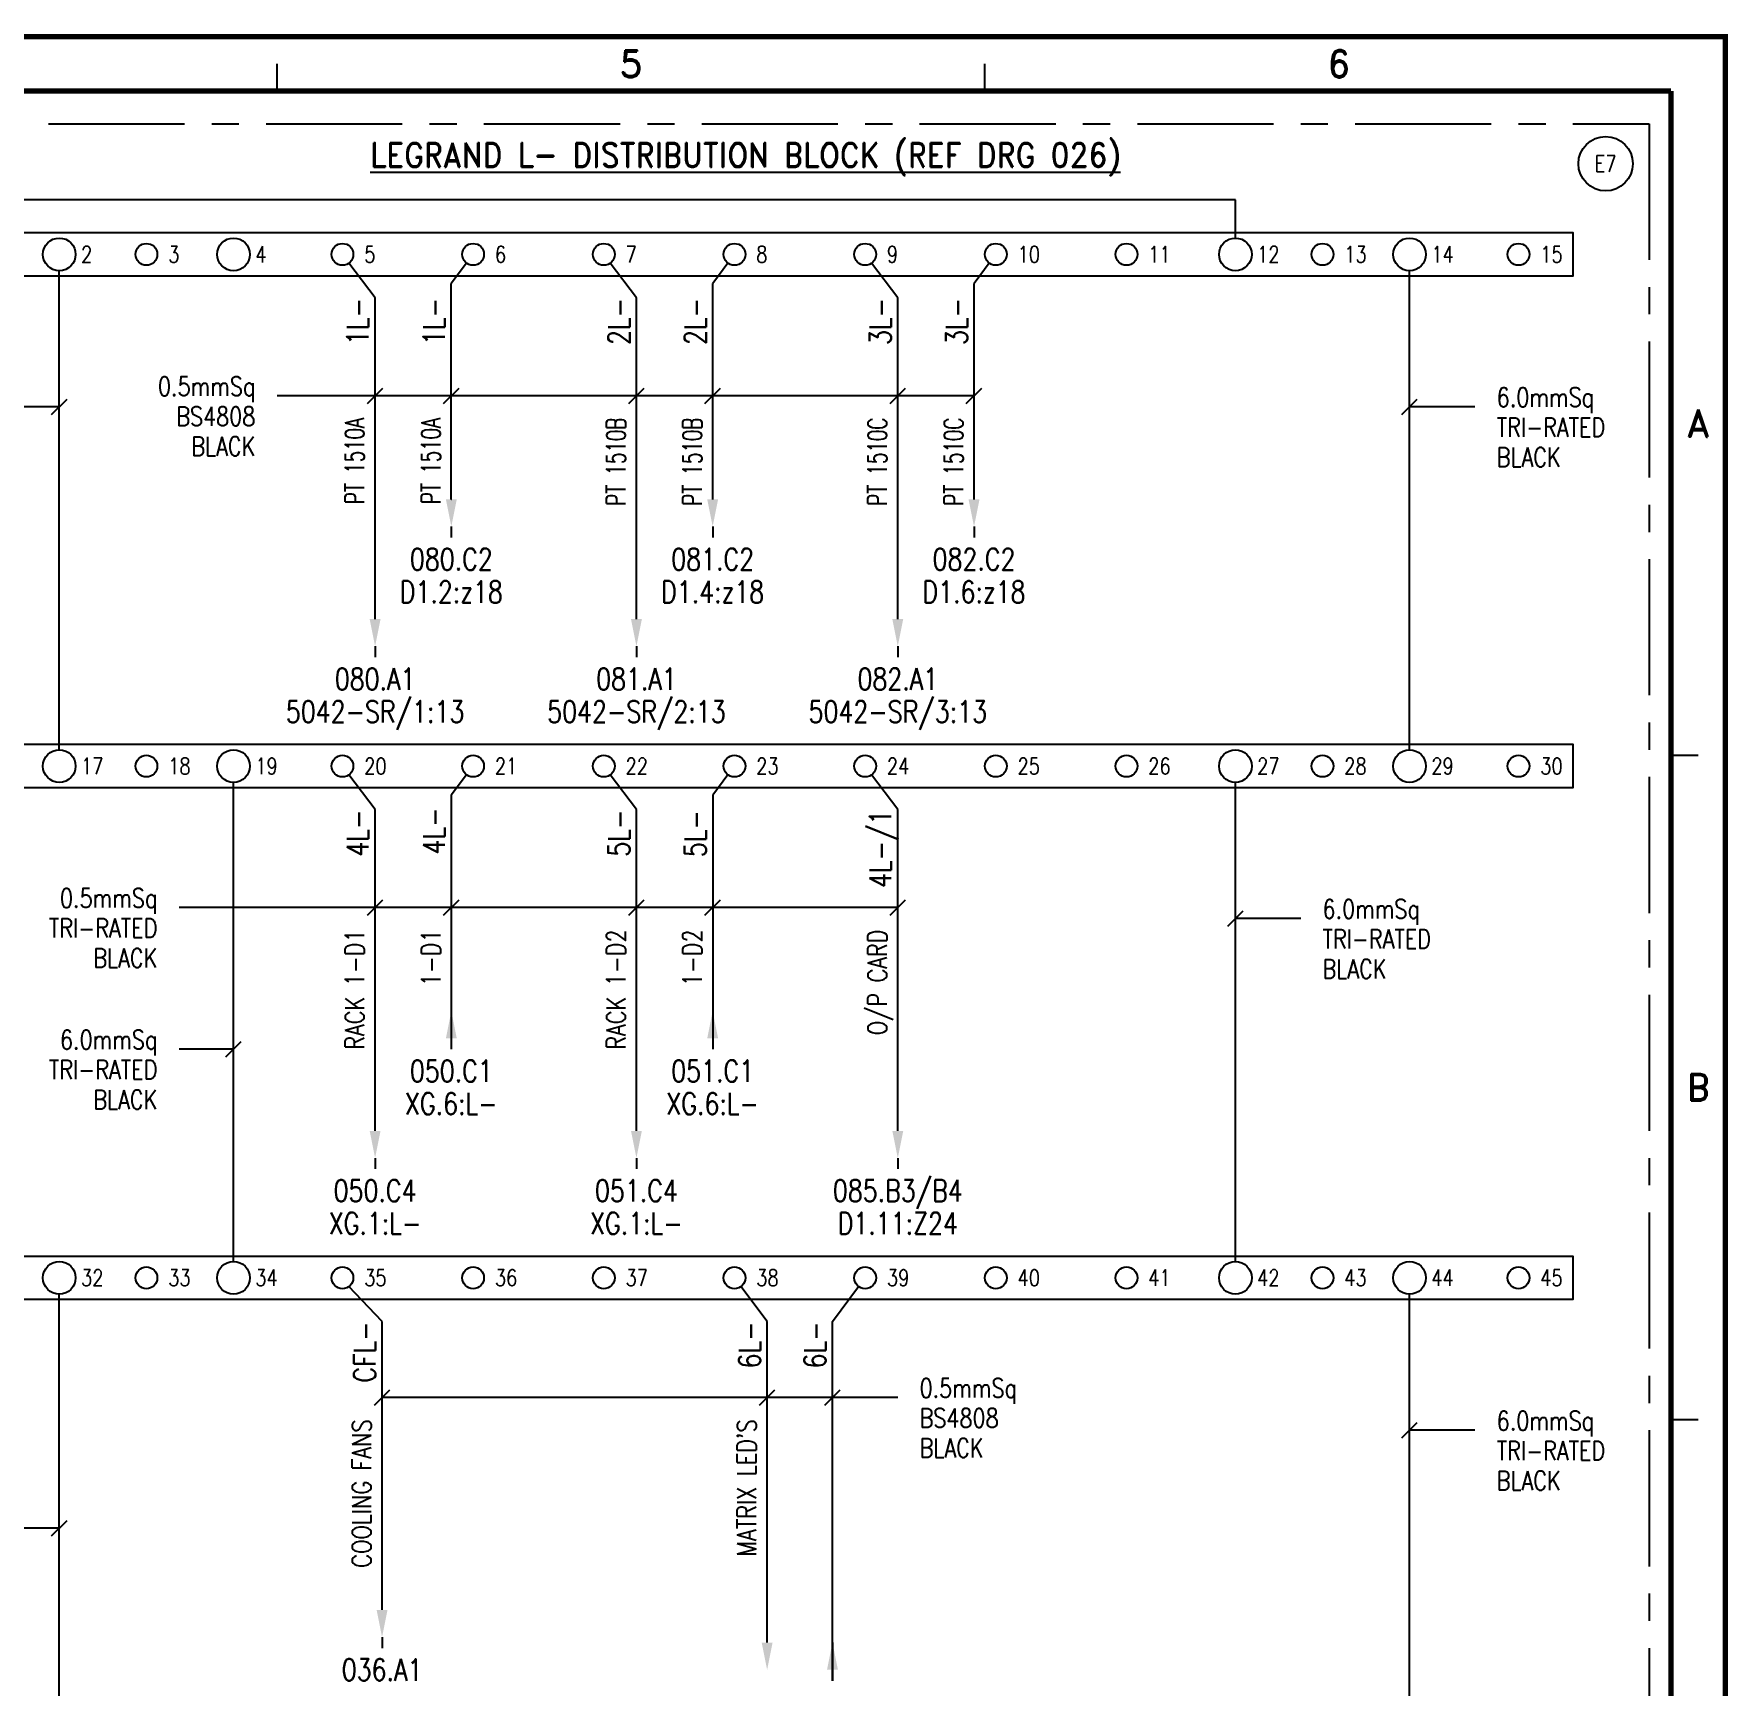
# Model space of a CAD drawing. Extents: x 0 to 414, y 0 to 285.
# Drawn here: x 253.7 to 409.3, y 133.5 to 285.2 of the extents above; entities that cross this region are included whole.
import ezdxf
from ezdxf.enums import TextEntityAlignment as Align

# ---------------------------------------------------------------- set-up
doc = ezdxf.new("R2010")
doc.units = 0
doc.header["$MEASUREMENT"] = 0
doc.linetypes.add('CENTER', pattern=[2, 1.25, -0.25, 0.25, -0.25])
doc.linetypes.add('CONTINU', pattern=[0])
doc.layers.get('0').update_dxf_attribs({"linetype": 'CONTINUOUS'})
for name, color, linetype in [('CATALOGUE', 2, 'CONTINUOUS'), ('COL', 2, 'CONTINU'), ('LOCATION', 2, 'CONTINUOUS'), ('MCABBLK-TR-1_0', 4, 'CONTINUOUS'), ('PCABBLK-TR-0_5', 7, 'CONTINUOUS'), ('PCABBLK-TR-1_0', 7, 'CONTINUOUS'), ('PCABBLK-TR-6_0', 7, 'CONTINUOUS'), ('RECORD', 2, 'CONTINUOUS'), ('ROW', 2, 'CONTINU'), ('SNA', 2, 'CONTINUOUS'), ('TEXT', 2, 'CONTINUOUS'), ('TPOL', 3, 'CONTINUOUS'), ('UPS', 2, 'CONTINUOUS'), ('XR_FUNCTION', 2, 'CONTINUOUS'), ('XR_MAIN', 2, 'CONTINUOUS'), ('ZONE', 2, 'CONTINUOUS')]:
    doc.layers.add(name, color=color, linetype=linetype)
doc.styles.add('CATALOGU', font='ROMANS.shx', dxfattribs={"width": 0.8, "height": 2.5})
doc.styles.add('CROSSREF', font='ROMANS.shx', dxfattribs={"width": 0.8, "height": 1})
doc.styles.add('FUNCTION', font='romans.shx', dxfattribs={"width": 0.8, "height": 2.5})
doc.styles.add('LOCATION', font='ROMANS.shx', dxfattribs={"width": 0.8, "height": 2.5})
doc.styles.add('PINS', font='ROMANS.shx', dxfattribs={"width": 0.8, "height": 2.5})
doc.styles.add('REFERENC', font='ROMANS.shx', dxfattribs={"width": 0.8, "height": 2.5})
doc.styles.add('ROMAND', font='ROMAND')
doc.styles.add('ROMANS', font='romans.shx', dxfattribs={"width": 0.8})
doc.styles.add('SYMBOL', font='romans.shx', dxfattribs={"width": 0.8})
doc.styles.add('WIRES', font='ROMANS.shx', dxfattribs={"width": 0.8, "height": 2})
doc.styles.add('ZONE', font='ROMANS.shx', dxfattribs={"width": 0.8, "height": 2.5})

# ---------------------------------------------------------------- blocks, each defined once
blk = doc.blocks.new('HS-A3')
at = {"color": 1}
for p, q in [((276, 280), (276, 282.5)), ((341, 280), (341, 282.5)), ((404, 219), (406.5, 219)), ((404, 158), (406.5, 158))]:
    blk.add_line(p, q, dxfattribs=at)
at = {"color": 1, "const_width": 0.5}
blk.add_lwpolyline([(16, 3), (409, 3), (409, 285), (16, 285)], close=True, dxfattribs=at)
for points in [[(16, 280), (404, 280)], [(404, 38), (404, 280)]]:
    blk.add_lwpolyline(points, dxfattribs=at)
at = {"color": 2, "style": 'ROMAND'}
for s, p in [('5', (308.5, 282.5)), ('6', (373.5, 282.5)), ('A', (406.5, 249.5)), ('B', (406.5, 188.5))]:
    blk.add_text(s, height=2.5, dxfattribs=at).set_placement(p, align=Align.MIDDLE)
at = {"layer": 'COL', "style": 'ROMAND', "flags": 9}
for tag, p in [('COL1', (48.5, 282.5)), ('COL2', (113.5, 282.5)), ('COL3', (178.5, 282.5)), ('COL4', (243.5, 282.5)), ('COL5', (308.5, 282.5)), ('COL6', (373.5, 282.5))]:
    blk.add_attdef(tag, p, '', height=2.5, dxfattribs=at)
at = {"layer": 'ROW', "style": 'ROMAND', "flags": 9}
for tag, p in [('ROW1', (406.5, 249.5)), ('ROW2', (406.5, 188.5)), ('ROW3', (406.5, 127.5)), ('ROW4', (406.5, 66.5))]:
    blk.add_attdef(tag, p, '', height=2.5, dxfattribs=at)
at = {"layer": 'UPS', "color": 3, "style": 'ROMANS', "width": 0.8, "flags": 8}
blk.add_attdef('PROJS->NOMPRO', text='', height=1.7, rotation=90, dxfattribs=at).set_placement((13.5, 35), align=Align.MIDDLE_LEFT)
at = {"layer": 'UPS', "style": 'ROMANS', "width": 0.8, "flags": 8}
for tag, height, p in [('PLANOS->VERIF', 2.5, (293.5, 34.25)), ('PLANOS->CANVI1', 2.5, (109, 29.25)), ('PLANOS->NCAN1', 2.5, (149, 29.25)), ('PLANOS->DCAN1', 2.5, (262.5, 29.25)), ('PLANOS->ORIG', 2.5, (293.5, 29.25)), ('PLANOS->CANVI2', 2.5, (109, 24.25)), ('PLANOS->NCAN2', 2.5, (149, 24.25)), ('PLANOS->DCAN2', 2.5, (262.5, 24.25)), ('PLANOS->HECHF', 2.5, (293.5, 24.25)), ('PLANOS->CANVI3', 2.5, (109, 19.25)), ('PLANOS->NCAN3', 2.5, (149, 19.25)), ('PLANOS->DCAN3', 2.5, (262.5, 19.25)), ('PLANOS->HECHD', 2.5, (293.5, 19.25)), ('PLANOS->CANVI4', 2.5, (109, 14.25)), ('PLANOS->NCAN4', 2.5, (149, 14.25)), ('PLANOS->DCAN4', 2.5, (262.5, 14.25)), ('PLANOS->DATACREA', 2.5, (293.5, 14.25)), ('PLANOS->CANVI5', 2.5, (109, 9.25)), ('PLANOS->NCAN5', 2.5, (149, 9.25)), ('PLANOS->DCAN5', 2.5, (262.5, 9.25)), ('PLANOS->NR1', 2.5, (293.5, 9.25)), ('PROJS->DESCPRO3', 5, (345.5, 5.5)), ('PLANOS->PLANO', 5, (378.5, 5.5)), ('PLANOS->USER', 5, (402.75, 5.5)), ('PLANOS->NR2', 2.5, (293.5, 4.25))]:
    blk.add_attdef(tag, text='', height=height, dxfattribs=at).set_placement(p, align=Align.CENTER)
at = {"layer": 'UPS', "style": 'ROMANS', "width": 3.1263, "flags": 8}
blk.add_attdef('PLANOS->MCAN1', text='', height=2.5, rotation=0.061173, dxfattribs=at).set_placement((155, 31.6443), (254, 31.75), align=Align.FIT)
at = {"layer": 'UPS', "style": 'ROMANS', "flags": 8}
for tag, width, p, p2 in [('PLANOS->MCAN2', 3.0574, (155, 26.75), (254, 26.75)), ('PLANOS->MCAN3', 3.0574, (155, 21.75), (254, 21.75)), ('PLANOS->MCAN4', 3.0462, (155, 16.75), (254, 16.75)), ('PLANOS->MCAN5', 3.0574, (155, 11.75), (254, 11.75))]:
    blk.add_attdef(tag, text='', height=2.5, dxfattribs=dict(at, width=width)).set_placement(p, p2, align=Align.FIT)
at = {"layer": 'UPS', "style": 'ROMANS', "width": 0.8, "flags": 8}
blk.add_attdef('PLANOS->DENOM', (313.5, 24.25), '', height=2.5, dxfattribs=at)
at = {"layer": 'UPS', "color": 4, "style": 'ROMANS', "width": 0.8, "flags": 8}
for tag, p in [('PROJS->DESCPRO1', (303, 19.25)), ('PROJS->DESCPRO2', (303, 14.25))]:
    blk.add_attdef(tag, p, '', height=2.5, dxfattribs=at)
at = {"layer": 'UPS', "color": 3, "style": 'ROMANS', "width": 0.8, "flags": 8}
blk.add_attdef('PLANOS->PROTOTIPO', text='', height=1.7, dxfattribs=at).set_placement((39.5, 5.5), align=Align.MIDDLE_LEFT)
at = {"layer": 'UPS', "style": 'ROMANS', "width": 0.8, "flags": 8}
blk.add_attdef('PLANOS->OBS4', text='', height=2.5, dxfattribs=at).set_placement((107, 5.5), align=Align.MIDDLE_LEFT)
blk = doc.blocks.new('LEGRAND')
at = {"color": 6, "linetype": 'CENTER', "ltscale": 10}
blk.add_lwpolyline([(0, 0), (167, 0), (167, -200), (0, -200)], close=True, dxfattribs=at)
for points in [[(6, -10), (160, -10), (160, -14), (6, -14)], [(6, -57), (160, -57), (160, -61), (6, -61)], [(6, -104), (160, -104), (160, -108), (6, -108)]]:
    blk.add_lwpolyline(points, close=True)
for centre, radius in [((21, -12), 1.5), ((37, -12), 1.5), ((129, -12), 1.5), ((145, -12), 1.5), ((29, -12), 1), ((47, -12), 1), ((59, -12), 1), ((71, -12), 1), ((83, -12), 1), ((95, -12), 1), ((107, -12), 1), ((119, -12), 1), ((137, -12), 1), ((155, -12), 1), ((21, -59), 1.5), ((37, -59), 1.5), ((129, -59), 1.5), ((145, -59), 1.5), ((29, -59), 1), ((47, -59), 1), ((59, -59), 1), ((71, -59), 1), ((83, -59), 1), ((95, -59), 1), ((107, -59), 1), ((119, -59), 1), ((137, -59), 1), ((155, -59), 1), ((21, -106), 1.5), ((29, -106), 1), ((37, -106), 1.5), ((47, -106), 1), ((59, -106), 1), ((71, -106), 1), ((83, -106), 1), ((95, -106), 1), ((107, -106), 1), ((119, -106), 1), ((129, -106), 1.5), ((137, -106), 1), ((145, -106), 1.5), ((155, -106), 1)]:
    blk.add_circle(centre, radius)
at = {"layer": 'CATALOGUE', "style": 'CATALOGU', "width": 0.8, "flags": 1}
blk.add_attdef('CATALOGUE', (18, -192), '', height=1, dxfattribs=at)
at = {"layer": 'LOCATION', "style": 'LOCATION', "width": 0.8, "flags": 1}
blk.add_attdef('LOCATION', (18, -194), '', height=1, dxfattribs=at)
at = {"layer": 'RECORD', "style": 'REFERENC', "width": 0.8, "flags": 1}
blk.add_attdef('RECORD', (18, -190), '', height=1, dxfattribs=at)
at = {"layer": 'SNA', "style": 'SYMBOL', "width": 0.8}
blk.add_attdef('SNA', text='', height=1.5, dxfattribs=at).set_placement((5, -196), align=Align.MIDDLE)
at = {"layer": 'TEXT', "color": 3, "style": 'SYMBOL', "width": 0.8}
for s, p in [('2', (23, -12)), ('3', (31, -12)), ('4', (39, -12)), ('5', (49, -12)), ('6', (61, -12)), ('7', (73, -12)), ('8', (85, -12)), ('9', (97, -12)), ('10', (109, -12)), ('11', (121, -12)), ('12', (131, -12)), ('13', (139, -12)), ('14', (147, -12)), ('15', (157, -12)), ('17', (23, -59)), ('18', (31, -59)), ('19', (39, -59)), ('20', (49, -59)), ('21', (61, -59)), ('22', (73, -59)), ('23', (85, -59)), ('24', (97, -59)), ('25', (109, -59)), ('26', (121, -59)), ('27', (131, -59)), ('28', (139, -59)), ('29', (147, -59)), ('30', (157, -59)), ('32', (23, -106)), ('33', (31, -106)), ('34', (39, -106)), ('35', (49, -106)), ('36', (61, -106)), ('37', (73, -106)), ('38', (85, -106)), ('39', (97, -106)), ('40', (109, -106)), ('41', (121, -106)), ('42', (131, -106)), ('43', (139, -106)), ('44', (147, -106)), ('45', (157, -106))]:
    blk.add_text(s, height=1.5, dxfattribs=at).set_placement(p, align=Align.MIDDLE_LEFT)
at = {"layer": 'TPOL', "style": 'PINS', "width": 0.8, "flags": 1}
for tag, p in [('CN1', (11, -12)), ('CN2', (21, -12)), ('CN3', (29, -12)), ('CN4', (37, -12)), ('CN5', (47, -12)), ('CN6', (59, -12)), ('CN7', (71, -12)), ('CN8', (83, -12)), ('CN9', (95, -12)), ('CN10', (107, -12)), ('CN11', (119, -12)), ('CN12', (129, -12)), ('CN13', (137, -12)), ('CN14', (145, -12)), ('CN15', (155, -12)), ('CN16', (11, -59)), ('CN17', (21, -59)), ('CN18', (29, -59)), ('CN19', (37, -59)), ('CN20', (47, -59)), ('CN21', (59, -59)), ('CN22', (71, -59)), ('CN23', (83, -59)), ('CN24', (95, -59)), ('CN25', (107, -59)), ('CN26', (119, -59)), ('CN27', (129, -59)), ('CN28', (137, -59)), ('CN29', (145, -59)), ('CN30', (155, -59)), ('CN31', (11, -106)), ('CN32', (21, -106)), ('CN33', (29, -106)), ('CN34', (37, -106)), ('CN35', (47, -106)), ('CN36', (59, -106)), ('CN37', (71, -106)), ('CN38', (83, -106)), ('CN39', (95, -106)), ('CN40', (107, -106)), ('CN41', (119, -106)), ('CN42', (129, -106)), ('CN43', (137, -106)), ('CN44', (145, -106)), ('CN45', (155, -106)), ('CN46', (11, -153)), ('CN47', (21, -153)), ('CN48', (29, -153)), ('CN49', (37, -153)), ('CN50', (47, -153)), ('CN51', (59, -153)), ('CN52', (71, -153)), ('CN53', (83, -153)), ('CN54', (95, -153)), ('CN55', (107, -153)), ('CN56', (119, -153)), ('CN57', (129, -153)), ('CN58', (137, -153)), ('CN59', (145, -153)), ('CN60', (155, -153))]:
    blk.add_attdef(tag, text='', height=1.5, dxfattribs=at).set_placement(p, align=Align.MIDDLE)
at = {"layer": 'ZONE', "style": 'ZONE', "width": 0.8, "flags": 1}
blk.add_attdef('ZONE', (18, -196), '', height=1, dxfattribs=at)
blk = doc.blocks.new('EQUPOT01')
blk.add_line((0, 1), (0, 0))
blk.add_solid([(0.5, 3.5), (-0.5, 3.5), (0, 1)])
at = {"layer": 'TEXT', "style": 'ROMANS', "width": 0.8}
blk.add_attdef('CONNECTION', text='', height=2, dxfattribs=at).set_placement((0, -4), align=Align.TOP_CENTER)
at = {"layer": 'TPOL', "style": 'ROMANS', "width": 0.8, "flags": 8}
blk.add_attdef('CN1', (0, 3.5), '', height=0.0025, rotation=270, dxfattribs=at)
at = {"layer": 'XR_FUNCTION', "style": 'FUNCTION', "width": 0.8, "flags": 1}
blk.add_attdef('XR_FUNCTION', text='', height=1, dxfattribs=at).set_placement((0, 2), align=Align.TOP_CENTER)
at = {"layer": 'XR_MAIN', "style": 'CROSSREF', "width": 0.8}
for tag in ['XR_PREV', 'XR_NEXT']:
    blk.add_attdef(tag, text='', height=2, dxfattribs=at).set_placement((0, -1), align=Align.TOP_CENTER)

msp = doc.modelspace()

# ---------------------------------------------------------------- linework, layer by layer
for p, q in [((292, 240), (292, 239)), ((316, 240), (316, 239)), ((340, 240), (340, 239)), ((285, 229), (285, 228)), ((309, 229), (309, 228)), ((333, 229), (333, 228)), ((292, 195.5), (292, 192)), ((316, 195.5), (316, 192)), ((333, 182), (333, 181)), ((285.6397, 138), (285.6397, 137)), ((327, 137.5), (327, 134))]:
    msp.add_line(p, q)
at = {"color": 3}
msp.add_circle((398, 273.3289), 2.5, dxfattribs=at)
for points in [[(292.5, 242.5), (291.5, 242.5), (292, 240)], [(316.5, 242.5), (315.5, 242.5), (316, 240)], [(340.5, 242.5), (339.5, 242.5), (340, 240)], [(285.5, 231.5), (284.5, 231.5), (285, 229)], [(309.5, 231.5), (308.5, 231.5), (309, 229)], [(333.5, 231.5), (332.5, 231.5), (333, 229)], [(291.5, 193), (292.5, 193), (292, 195.5)], [(315.5, 193), (316.5, 193), (316, 195.5)], [(333.5, 184.5), (332.5, 184.5), (333, 182)], [(286.1397, 140.5), (285.1397, 140.5), (285.6397, 138)], [(321.5, 137.5), (320.5, 137.5), (321, 135)], [(326.5, 135), (327.5, 135), (327, 137.5)]]:
    msp.add_solid(points)
at = {"layer": 'PCABBLK-TR-0_5'}
for p, q in [((309, 184.5), (309, 214)), ((333, 184.5), (333, 214)), ((285.6397, 140.5), (285.6397, 167)), ((321, 137.5), (321, 167)), ((327, 134), (327, 167))]:
    msp.add_line(p, q, dxfattribs=at)
at = {"layer": 'PCABBLK-TR-1_0'}
for p, q in [((285, 261), (282.6, 264.2)), ((293.4, 264.2), (292, 262.3333)), ((309, 261), (306.6, 264.2)), ((317.4, 264.2), (316, 262.3333)), ((333, 261), (330.6, 264.2)), ((341.4, 264.2), (340, 262.3333)), ((292, 242.5), (292, 262.3333)), ((316, 242.5), (316, 262.3333)), ((340, 242.5), (340, 262.3333)), ((285, 231.5), (285, 261)), ((309, 231.5), (309, 261)), ((333, 231.5), (333, 261)), ((285, 214), (282.6, 217.2)), ((293.4, 217.2), (292, 215.3333)), ((309, 214), (306.6, 217.2)), ((317.4, 217.2), (316, 215.3333)), ((333, 214), (330.6, 217.2)), ((292, 215.3333), (292, 209.8796)), ((316, 215.3333), (316, 209.6332)), ((285, 184.5), (285, 214)), ((292, 209.8796), (292, 195.5)), ((316, 209.6332), (316, 195.5)), ((285.6397, 167), (282.6, 170.2)), ((321, 167), (318.6, 170.2)), ((327, 167), (329.4, 170.2))]:
    msp.add_line(p, q, dxfattribs=at)
at = {"layer": 'PCABBLK-TR-6_0'}
for p, q in [((364, 270), (230, 270)), ((364, 266.5), (364, 270)), ((256, 219.5), (256, 263.5)), ((380, 219.5), (380, 263.5)), ((272, 172.5), (272, 216.5)), ((364, 172.5), (364, 216.5)), ((256, 125.5), (256, 169.5)), ((380, 125.5), (380, 169.5))]:
    msp.add_line(p, q, dxfattribs=at)
at = {"layer": 'TEXT', "color": 3}
for p, q in [((284.2933, 251.2933), (285.7067, 252.7067)), ((291.2933, 251.2933), (292.7067, 252.7067)), ((308.2933, 251.2933), (309.7067, 252.7067)), ((315.2933, 251.2933), (316.7067, 252.7067)), ((332.2933, 251.2933), (333.7067, 252.7067)), ((339.2933, 251.2933), (340.7067, 252.7067)), ((256, 251), (224, 251)), ((255.2933, 250.2933), (256.7067, 251.7067)), ((340, 252), (276, 252)), ((379.2933, 250.2933), (380.7067, 251.7067)), ((386, 251), (380, 251)), ((284.2933, 204.2933), (285.7067, 205.7067)), ((291.2933, 204.2933), (292.7067, 205.7067)), ((308.2933, 204.2933), (309.7067, 205.7067)), ((315.2933, 204.2933), (316.7067, 205.7067)), ((332.2933, 204.2933), (333.7067, 205.7067)), ((333, 205), (267, 205)), ((363.2933, 203.2933), (364.7067, 204.7067)), ((370, 204), (364, 204)), ((272, 192), (267, 192)), ((271.2933, 191.2933), (272.7067, 192.7067)), ((284.933, 159.2933), (286.3464, 160.7067)), ((320.2933, 159.2933), (321.7067, 160.7067)), ((326.2933, 159.2933), (327.7067, 160.7067)), ((333, 160), (285.6397, 160)), ((379.2933, 156.2933), (380.7067, 157.7067)), ((386, 157), (380, 157)), ((256, 148), (250, 148)), ((255.2933, 147.2933), (256.7067, 148.7067))]:
    msp.add_line(p, q, dxfattribs=at)

# ---------------------------------------------------------------- block references
msp.add_blockref('HS-A3', (0, 0))
ref = msp.add_blockref('LEGRAND', (235, 277))
ref.add_attrib('SNA', 'E7', dxfattribs={"layer": 'SNA', "height": 1.5, "style": 'SYMBOL', "width": 0.8}).set_placement((398, 273.3289), align=Align.MIDDLE)
for p, values in [((285, 181), {'CN1': '1', 'CONNECTION': 'XG.1:L-', 'XR_NEXT': '050.C4'}), ((309, 181), {'CN1': '1', 'CONNECTION': 'XG.1:L-', 'XR_NEXT': '051.C4'})]:
    msp.add_blockref('EQUPOT01', p).add_auto_attribs(values)

# ---------------------------------------------------------------- texts
at = {"layer": 'MCABBLK-TR-1_0', "style": 'WIRES', "width": 0.8}
for s, p in [('1L-', (285, 261)), ('1L-', (292, 261)), ('2L-', (309, 261)), ('2L-', (316, 261)), ('3L-', (333, 261)), ('3L-', (340, 261)), ('4L-', (285, 214)), ('5L-', (309, 214)), ('4L-/1', (333, 214)), ('CFL-', (285.6397, 167)), ('6L-', (321, 167)), ('6L-', (327, 167))]:
    msp.add_text(s, height=2, rotation=90, dxfattribs=at).set_placement(p, align=Align.BOTTOM_RIGHT)
for s, p in [('4L-', (292, 209.8796)), ('5L-', (316, 209.6332))]:
    msp.add_text(s, height=2, rotation=90, dxfattribs=at).set_placement(p, align=Align.BOTTOM_LEFT)
at = {"layer": 'TEXT', "style": 'ROMAND', "width": 0.9}
msp.add_text('%%uLEGRAND L- DISTRIBUTION BLOCK (REF DRG 026)', height=2.25, dxfattribs=at).set_placement((319, 273), align=Align.CENTER)
at = {"layer": 'TEXT', "color": 4, "style": 'ROMANS', "width": 0.8}
for s, p in [('0.5mmSq', (274, 252)), ('BS4808', (274, 249.25)), ('BLACK', (274, 246.5)), ('0.5mmSq', (265, 205)), ('TRI-RATED', (265, 202.25)), ('BLACK', (265, 199.5)), ('6.0mmSq', (265, 192)), ('TRI-RATED', (265, 189.25)), ('BLACK', (265, 186.5))]:
    msp.add_text(s, height=1.75, dxfattribs=at).set_placement(p, align=Align.RIGHT)
for s, p in [('6.0mmSq', (388, 251)), ('TRI-RATED', (388, 248.25)), ('BLACK', (388, 245.5)), ('6.0mmSq', (372, 204)), ('TRI-RATED', (372, 201.25)), ('BLACK', (372, 198.5)), ('0.5mmSq', (335, 160)), ('BS4808', (335, 157.25)), ('6.0mmSq', (388, 157)), ('BLACK', (335, 154.5)), ('TRI-RATED', (388, 154.25)), ('BLACK', (388, 151.5))]:
    msp.add_text(s, height=1.75, dxfattribs=at).set_placement(p)
at = {"layer": 'TEXT', "color": 3, "style": 'ROMANS'}
for s, width, p in [('PT 1510A', 0.7, (284, 250)), ('PT 1510A', 0.7, (291, 250)), ('PT 1510B', 0.7, (308, 250)), ('PT 1510B', 0.7, (315, 250)), ('PT 1510C', 0.7, (332, 250)), ('PT 1510C', 0.7, (339, 250)), ('RACK 1-D1', 0.8, (284, 203)), ('1-D1', 0.8, (291, 203)), ('RACK 1-D2', 0.8, (308, 203)), ('1-D2', 0.8, (315, 203)), ('O/P CARD', 0.8, (332, 203)), ('COOLING FANS', 0.8, (284.6397, 158)), ("MATRIX LED'S", 0.8, (320, 158))]:
    msp.add_text(s, height=1.75, rotation=90, dxfattribs=dict(at, width=width)).set_placement(p, align=Align.RIGHT)
at = {"layer": 'TEXT', "style": 'PINS', "width": 0.8}
for s, p in [('D1.2:z18', (292, 235)), ('D1.4:z18', (316, 235)), ('D1.6:z18', (340, 235))]:
    msp.add_text(s, height=2, dxfattribs=at).set_placement(p, align=Align.TOP_CENTER)
at = {"layer": 'TEXT', "width": 0.8}
for tag, text, style, p in [('080.C2', '', 'CROSSREF', (292, 238)), ('081.C2', '', 'CROSSREF', (316, 238)), ('082.C2', '', 'CROSSREF', (340, 238)), ('080.A1', '', 'CROSSREF', (285, 227)), ('081.A1', '', 'CROSSREF', (309, 227)), ('082.A1', '', 'CROSSREF', (333, 227)), ('5042-SR/1:13', '??:??', 'ROMANS', (285, 224)), ('5042-SR/2:13', '??:??', 'ROMANS', (309, 224)), ('5042-SR/3:13', '??:??', 'ROMANS', (333, 224)), ('050.C1', '', 'CROSSREF', (292, 191)), ('051.C1', '', 'CROSSREF', (316, 191)), ('XG.6:L-', '??:??', 'ROMANS', (292, 188)), ('XG.6:L-', '??:??', 'ROMANS', (316, 188)), ('085.B3/B4', '', 'CROSSREF', (333, 180)), ('D1.11:Z24', '??:??', 'ROMANS', (333, 177)), ('036.A1', '', 'CROSSREF', (285.6397, 136))]:
    msp.add_attdef(tag, text=text, height=2, dxfattribs=dict(at, style=style)).set_placement(p, align=Align.TOP_CENTER)
at = {"layer": 'TPOL', "style": 'ROMANS', "width": 0.8, "flags": 8}
for p in [(292, 242.5), (316, 242.5), (340, 242.5), (285, 231.5), (309, 231.5), (333, 231.5), (333, 184.5), (285.6397, 140.5), (321, 137.5)]:
    msp.add_attdef('CN1', p, '1', height=0.0025, rotation=270, dxfattribs=at)
at = {"layer": 'TPOL', "style": 'ROMANS', "flags": 8}
for p in [(292, 195), (316, 195), (327, 137)]:
    msp.add_attdef('CN1', text='1', height=0.0025, rotation=270, dxfattribs=at).set_placement(p, align=Align.MIDDLE_LEFT)

doc.saveas('drawing.dxf')
